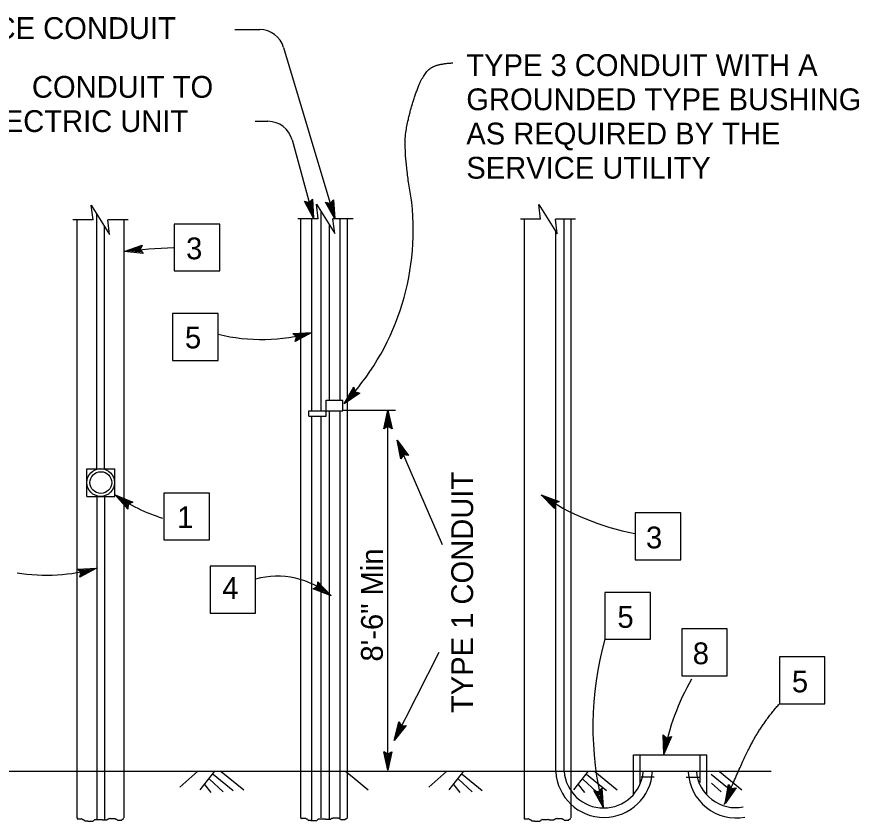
# Model space of a CAD drawing. Extents: x -894 to 866, y -472 to 714.
# Drawn here: x -242.9 to 27.7, y 113.1 to 371.4 of the extents above; entities that cross this region are included whole.
import ezdxf

# ---------------------------------------------------------------- set-up
doc = ezdxf.new("R2010")
doc.units = 0
doc.layers.add('es_CELL-anno', color=7, linetype='Continuous')
doc.layers.add('es_CELL-MISC-COMPONENTS', color=7, linetype='Continuous')

msp = doc.modelspace()

# ---------------------------------------------------------------- linework, layer by layer
at = {"layer": 'es_CELL-anno'}
for p, q in [((-172.91, 367.35), (-164.85, 367.35)), ((-157.18, 361.63), (-140.77, 306.54)), ((-166.31, 337.88), (-162.21, 337.88)), ((-154.49, 331.98), (-147.63, 306.76)), ((-147.63, 306.76), (-150.49, 312.2)), ((-150.49, 312.2), (-150.49, 312.2)), ((-150.49, 312.2), (-149, 311.78)), ((-148, 308.1), (-150.08, 312.07)), ((-148.36, 309.43), (-149.7, 311.99)), ((-148.72, 310.76), (-149.29, 311.85)), ((-149, 311.78), (-147.91, 312.9)), ((-148.77, 312.02), (-148.72, 310.76)), ((-148.49, 312.28), (-148.36, 309.43)), ((-148.2, 312.6), (-147.99, 308.09)), ((-147.91, 312.9), (-147.91, 312.9)), ((-147.91, 312.9), (-147.63, 306.76)), ((-140.77, 306.54), (-143.76, 311.91)), ((-143.76, 311.91), (-143.76, 311.91)), ((-143.76, 311.91), (-142.26, 311.52)), ((-141.17, 307.87), (-143.35, 311.79)), ((-141.56, 309.19), (-142.97, 311.72)), ((-141.95, 310.51), (-142.55, 311.59)), ((-142.26, 311.52), (-141.2, 312.67)), ((-142.04, 311.77), (-141.95, 310.51)), ((-141.76, 312.04), (-141.56, 309.19)), ((-141.48, 312.36), (-141.17, 307.86)), ((-141.2, 312.67), (-141.2, 312.67)), ((-141.2, 312.67), (-140.77, 306.54)), ((-147.63, 306.76), (-147.63, 306.76)), ((-140.77, 306.54), (-140.77, 306.54)), ((-208.46, 296.1), (-202.66, 298.12)), ((-207.08, 296.26), (-202.85, 297.74)), ((-202.66, 298.12), (-203.3, 296.71)), ((-202.66, 298.12), (-202.66, 298.12)), ((-202.34, 295.47), (-208.46, 296.1)), ((-208.46, 296.1), (-208.46, 296.1)), ((-202.6, 295.8), (-207.09, 296.26)), ((-205.72, 296.42), (-202.98, 297.37)), ((-202.88, 296.13), (-205.72, 296.42)), ((-204.34, 296.58), (-203.17, 296.99)), ((-203.09, 296.45), (-204.34, 296.58)), ((-203.3, 296.71), (-202.34, 295.47)), ((-202.34, 295.47), (-202.34, 295.47)), ((-154.21, 269.72), (-148.07, 270.06)), ((-153.07, 268.65), (-154.21, 269.72)), ((-154.21, 269.72), (-154.21, 269.72)), ((-153.9, 269.43), (-149.4, 269.69)), ((-153.58, 269.15), (-150.73, 269.31)), ((-148.07, 270.06), (-153.48, 267.15)), ((-153.48, 267.15), (-153.07, 268.65)), ((-149.4, 269.68), (-153.35, 267.56)), ((-153.31, 268.87), (-152.06, 268.94)), ((-150.73, 269.31), (-153.27, 267.94)), ((-152.06, 268.94), (-153.15, 268.35)), ((-148.07, 270.06), (-148.07, 270.06)), ((-153.48, 267.15), (-153.48, 267.15)), ((-137.78, 247.17), (-134.61, 252.44)), ((-136.82, 248.18), (-134.51, 252.02)), ((-134.61, 252.44), (-134.61, 252.44)), ((-134.61, 252.44), (-134.2, 250.94)), ((-132.67, 250.6), (-137.78, 247.17)), ((-133.08, 250.69), (-136.82, 248.17)), ((-135.87, 249.17), (-134.38, 251.65)), ((-133.5, 250.76), (-135.87, 249.17)), ((-134.92, 250.17), (-134.28, 251.23)), ((-133.88, 250.87), (-134.92, 250.17)), ((-134.2, 250.94), (-132.67, 250.6)), ((-132.67, 250.6), (-132.67, 250.6)), ((-137.78, 247.17), (-137.78, 247.17)), ((-137.99, 245.06), (-121.21, 245.06)), ((-125.03, 239.06), (-123.69, 245.06)), ((-124.67, 239.27), (-123.69, 243.68)), ((-123.69, 129.43), (-123.69, 245.06)), ((-123.69, 245.06), (-123.69, 245.06)), ((-123.69, 245.06), (-122.36, 239.06)), ((-123.68, 243.67), (-122.71, 239.29)), ((-124.31, 239.51), (-123.69, 242.29)), ((-123.96, 239.68), (-123.69, 240.91)), ((-123.69, 242.29), (-123.06, 239.47)), ((-123.69, 240.91), (-123.42, 239.7)), ((-123.69, 239.86), (-125.03, 239.06)), ((-125.03, 239.06), (-125.03, 239.06)), ((-122.36, 239.06), (-123.69, 239.86)), ((-122.36, 239.06), (-122.36, 239.06)), ((-106.1, 201.81), (-120.71, 235.51)), ((-119.55, 229.47), (-120.71, 235.51)), ((-120.71, 235.51), (-120.71, 235.51)), ((-120.71, 235.51), (-117.1, 230.53)), ((-119.55, 229.47), (-120.71, 235.51)), ((-120.71, 235.51), (-120.71, 235.51)), ((-120.71, 235.51), (-117.1, 230.53)), ((-119.31, 229.81), (-120.16, 234.25)), ((-119.31, 229.81), (-120.16, 234.25)), ((-120.15, 234.24), (-117.52, 230.61)), ((-120.15, 234.24), (-117.52, 230.61)), ((-119.07, 230.17), (-119.61, 232.98)), ((-119.61, 232.98), (-117.91, 230.63)), ((-119.07, 230.17), (-119.61, 232.98)), ((-119.61, 232.98), (-117.91, 230.63)), ((-118.64, 230.74), (-119.55, 229.47)), ((-118.64, 230.74), (-119.55, 229.47)), ((-118.82, 230.47), (-119.06, 231.71)), ((-119.06, 231.71), (-118.33, 230.71)), ((-118.82, 230.47), (-119.06, 231.71)), ((-119.06, 231.71), (-118.33, 230.71)), ((-117.1, 230.53), (-118.64, 230.74)), ((-117.1, 230.53), (-118.64, 230.74)), ((-117.1, 230.53), (-117.1, 230.53)), ((-117.1, 230.53), (-117.1, 230.53)), ((-119.55, 229.47), (-119.55, 229.47)), ((-119.55, 229.47), (-119.55, 229.47)), ((-207.2, 213.35), (-211.32, 217.91)), ((-211.32, 217.91), (-211.32, 217.91)), ((-211.32, 217.91), (-205.66, 215.53)), ((-207.17, 213.76), (-210.2, 217.11)), ((-210.18, 217.11), (-206.06, 215.37)), ((-70.14, 213.55), (-74.47, 217.91)), ((-74.47, 217.91), (-74.47, 217.91)), ((-74.47, 217.91), (-68.7, 215.8)), ((-70.13, 213.97), (-73.31, 217.17)), ((-73.3, 217.17), (-69.09, 215.62)), ((-207.16, 214.19), (-209.07, 216.31)), ((-209.07, 216.31), (-206.4, 215.19)), ((-207.1, 214.58), (-207.94, 215.51)), ((-207.94, 215.51), (-206.8, 215.03)), ((-207.08, 214.9), (-207.2, 213.35)), ((-205.66, 215.53), (-207.08, 214.9)), ((-205.66, 215.53), (-205.66, 215.53)), ((-70.13, 214.4), (-72.14, 216.42)), ((-72.14, 216.42), (-69.43, 215.43)), ((-70.09, 214.78), (-70.98, 215.68)), ((-70.98, 215.68), (-69.82, 215.25)), ((-70.09, 215.11), (-70.14, 213.55)), ((-68.7, 215.8), (-70.09, 215.11)), ((-68.7, 215.8), (-68.7, 215.8)), ((-207.2, 213.35), (-207.2, 213.35)), ((-70.14, 213.55), (-70.14, 213.55)), ((-223.42, 194), (-217.28, 194.35)), ((-222.29, 192.93), (-223.42, 194)), ((-223.42, 194), (-223.42, 194)), ((-223.12, 193.72), (-218.61, 193.97)), ((-222.79, 193.44), (-219.94, 193.6)), ((-217.28, 194.35), (-222.69, 191.44)), ((-222.69, 191.44), (-222.29, 192.93)), ((-218.62, 193.97), (-222.57, 191.85)), ((-222.53, 193.15), (-221.27, 193.22)), ((-219.94, 193.6), (-222.49, 192.23)), ((-221.27, 193.22), (-222.36, 192.64)), ((-217.28, 194.35), (-217.28, 194.35)), ((-222.69, 191.44), (-222.69, 191.44)), ((-146.26, 188.41), (-146.17, 189.96)), ((-146.19, 189.55), (-143.1, 186.26)), ((-146.17, 189.96), (-146.17, 189.96)), ((-146.17, 189.96), (-141.96, 185.48)), ((-147.67, 187.76), (-146.26, 188.41)), ((-141.96, 185.48), (-147.67, 187.76)), ((-147.67, 187.76), (-147.67, 187.76)), ((-143.11, 186.26), (-147.27, 187.92)), ((-144.24, 187.04), (-146.93, 188.11)), ((-145.39, 187.81), (-146.54, 188.27)), ((-146.25, 188.73), (-145.39, 187.81)), ((-146.2, 189.12), (-144.24, 187.04)), ((-141.96, 185.48), (-141.96, 185.48)), ((-107.37, 167.22), (-121.68, 139.03)), ((-121.68, 139.03), (-120.15, 144.99)), ((-117.77, 143.78), (-121.68, 139.03)), ((-121.06, 140.28), (-119.94, 144.61)), ((-118.19, 143.74), (-121.06, 140.26)), ((-120.43, 141.5), (-119.71, 144.3)), ((-118.61, 143.7), (-120.43, 141.5)), ((-120.15, 144.99), (-120.15, 144.99)), ((-120.15, 144.99), (-119.33, 143.67)), ((-119.8, 142.73), (-119.5, 143.93)), ((-119, 143.7), (-119.8, 142.73)), ((-119.33, 143.67), (-117.77, 143.78)), ((-117.77, 143.78), (-117.77, 143.78)), ((-35.08, 134.64), (-35.25, 140.78)), ((-35.25, 140.78), (-35.25, 140.78)), ((-35.25, 140.78), (-34.09, 139.74)), ((-121.68, 139.03), (-121.68, 139.03)), ((-32.62, 140.28), (-35.08, 134.64)), ((-34.82, 136.01), (-34.94, 140.48)), ((-33.01, 140.13), (-34.81, 135.99)), ((-34.55, 137.35), (-34.63, 140.24)), ((-33.41, 139.97), (-34.55, 137.35)), ((-34.29, 138.71), (-34.32, 139.94)), ((-33.79, 139.86), (-34.29, 138.71)), ((-34.09, 139.74), (-32.62, 140.28)), ((-32.62, 140.28), (-32.62, 140.28)), ((-35.08, 134.64), (-35.08, 134.64)), ((-15.36, 118.79), (-14.24, 124.83)), ((-14.24, 124.83), (-14.24, 124.83)), ((-14.24, 124.83), (-13.33, 123.58)), ((-54.55, 117.56), (-57.55, 122.92)), ((-57.55, 122.92), (-57.55, 122.92)), ((-57.55, 122.92), (-56.05, 122.53)), ((-54.95, 118.89), (-57.14, 122.8)), ((-55.34, 120.2), (-56.76, 122.73)), ((-55.74, 121.52), (-56.35, 122.6)), ((-56.05, 122.53), (-55, 123.69)), ((-55.83, 122.78), (-55.74, 121.52)), ((-55.55, 123.05), (-55.34, 120.2)), ((-55.28, 123.38), (-54.95, 118.88)), ((-55, 123.69), (-55, 123.69)), ((-55, 123.69), (-54.55, 117.56)), ((-11.78, 123.79), (-15.36, 118.79)), ((-14.82, 120.07), (-14, 124.48)), ((-12.19, 123.73), (-14.82, 120.06)), ((-14.28, 121.33), (-13.75, 124.18)), ((-12.61, 123.65), (-14.28, 121.33)), ((-13.74, 122.6), (-13.51, 123.82)), ((-13, 123.63), (-13.74, 122.6)), ((-13.33, 123.58), (-11.78, 123.79)), ((-11.78, 123.79), (-11.78, 123.79)), ((-54.55, 117.56), (-54.55, 117.56)), ((-15.36, 118.79), (-15.36, 118.79))]:
    msp.add_line(p, q, dxfattribs=at)
for points in [[(-192.31, 304.88), (-192.31, 289.83), (-177.68, 289.83), (-177.68, 304.88)], [(-192.88, 276.15), (-192.88, 261.09), (-178.25, 261.09), (-178.25, 276.15)], [(-195.66, 218.48), (-195.66, 203.43), (-181.04, 203.43), (-181.04, 218.48)], [(-44.24, 212.07), (-44.24, 197.01), (-29.61, 197.01), (-29.61, 212.07)], [(-180.81, 194.98), (-180.81, 179.92), (-166.18, 179.92), (-166.18, 194.98)], [(-53.97, 186.56), (-53.97, 171.51), (-39.35, 171.51), (-39.35, 186.56)], [(-29.28, 174.82), (-29.28, 159.77), (-14.65, 159.77), (-14.65, 174.82)], [(2.09, 165.84), (2.09, 150.79), (16.72, 150.79), (16.72, 165.84)], [(-122.37, 135.34), (-123.69, 129.43), (-125, 135.34), (-124.65, 135.13), (-123.69, 130.8), (-122.72, 135.13), (-123.07, 134.92), (-123.68, 132.15), (-124.3, 134.92), (-123.95, 134.71), (-123.68, 133.51), (-123.41, 134.71), (-123.69, 134.55), (-125, 135.34), (-123.69, 134.55)]]:
    msp.add_lwpolyline(points, close=True, dxfattribs=at)
for centre, radius, start, end in [((-164.85, 359.35), 8, 16.5869, 90), ((-162.21, 329.88), 8, 15.1973, 90), ((-196.58, 302.94), 81.05, 316.5118, 6.3119), ((-178.02, -12.54), 310.14, 92.6847, 95.6335), ((-164.26, 327.31), 59.5, 256.4766, 285.7935), ((-180.74, 261.04), 52.87, 234.6562, 253.0847), ((-29.59, 284.01), 79.9, 235.8237, 259.3413), ((-233.48, 251.6), 59.5, 260.9532, 285.7935), ((-159.2, 165.03), 26.74, 49.8624, 105.1482), ((41.69, 119.82), 78.18, 150.1598, 169.076)]:
    msp.add_arc(centre, radius, start, end, dxfattribs=at)
msp.add_ellipse((19.78, 143.47), major_axis=(0, 89.86), ratio=0.863801, start_param=1.253555, end_param=1.863362, dxfattribs=at)
for points in [[(-116.02, 311.85), (-118.97, 328.85), (-116.6, 341.54), (-112.7, 352.49), (-108.57, 356.38), (-102.8, 356.64)], [(-15.64, 118.4), (-9.85, 132.52), (-3.05, 144.94), (2.09, 150.79)]]:
    msp.add_open_spline(points, degree=2, dxfattribs=at)
at = {"layer": 'es_CELL-MISC-COMPONENTS'}
for p, q in [((-145.12, 244.85), (-145.12, 308.85)), ((-218.39, 306.22), (-224.89, 306.22)), ((-223.46, 129.11), (-223.46, 306.22)), ((-217.16, 226.33), (-217.16, 308.02)), ((-207.17, 306.22), (-213.67, 306.22)), ((-208.46, 129.11), (-208.46, 306.22)), ((-146.07, 306.6), (-152.57, 306.6)), ((-151.64, 129.11), (-151.64, 306.6)), ((-148.15, 244.98), (-148.15, 306.6)), ((-134.85, 306.6), (-141.35, 306.6)), ((-139.06, 248.21), (-139.06, 306.6)), ((-136.64, 129.11), (-136.64, 306.6)), ((-74.62, 306.44), (-81.11, 306.44)), ((-79.82, 128.86), (-79.82, 306.46)), ((-63.4, 306.44), (-69.89, 306.44)), ((-67.1, 129.11), (-67.1, 306.46)), ((-64.82, 129.52), (-64.82, 306.46)), ((-214.76, 226.27), (-214.76, 304.18)), ((-142.47, 248.27), (-142.47, 304.58)), ((-69.78, 129.11), (-69.78, 302.48)), ((-143.48, 248.27), (-138.15, 248.27)), ((-143.48, 243.12), (-143.48, 248.27)), ((-138.15, 244.91), (-138.15, 248.27)), ((-149.14, 244.91), (-138.15, 244.91)), ((-149.14, 243.12), (-149.14, 244.91)), ((-142.47, 129.11), (-142.47, 244.91)), ((-139.06, 129.11), (-139.06, 244.72)), ((-149.14, 243.12), (-143.48, 243.12)), ((-148.15, 129.11), (-148.15, 243.07)), ((-145.12, 129.11), (-145.12, 243)), ((-220.46, 217.37), (-220.46, 226.3)), ((-220.46, 226.3), (-211.46, 226.3)), ((-211.46, 217.37), (-211.46, 226.3)), ((-220.46, 217.37), (-211.46, 217.37)), ((-217.16, 217.37), (-217.16, 129.11)), ((-214.76, 217.37), (-214.76, 129.11)), ((-44.82, 134.36), (-21.21, 134.36)), ((-44.82, 128.97), (-44.82, 134.36)), ((-42.64, 128.97), (-42.64, 134.36)), ((-23.4, 129.19), (-23.4, 134.36)), ((-21.21, 129.08), (-21.21, 134.36)), ((-223.46, 114.18), (-223.46, 129.11)), ((-217.16, 129.11), (-217.16, 113.75)), ((-214.76, 129.11), (-214.76, 113.6)), ((-208.46, 114.18), (-208.46, 129.11)), ((-184.8, 129.13), (-190.51, 124.05)), ((-179.4, 129.09), (-184.1, 123.11)), ((-179.86, 128.19), (-173.42, 122.89)), ((-177.2, 129.06), (-170, 123.13)), ((-151.64, 114.11), (-151.64, 129.11)), ((-148.15, 113.16), (-148.15, 129.11)), ((-145.12, 114.11), (-145.12, 129.11)), ((-142.47, 113.65), (-142.47, 129.11)), ((-139.06, 114.11), (-139.06, 129.11)), ((-137.2, 129.06), (-135.19, 127.41)), ((-136.64, 114.11), (-136.64, 129.11)), ((-135.19, 127.41), (-130, 123.13)), ((-104.8, 129.13), (-110.51, 124.05)), ((-99.4, 129.09), (-104.1, 123.11)), ((-99.86, 128.19), (-93.42, 122.89)), ((-79.82, 114.11), (-79.82, 128.86)), ((-64.82, 114.11), (-64.82, 129.52)), ((-59.4, 129.09), (-64.1, 123.11)), ((-59.86, 128.19), (-53.42, 122.89)), ((-57.2, 129.06), (-50, 123.13)), ((-44.82, 121.53), (-44.82, 128.97)), ((-42.64, 125.25), (-42.64, 128.97)), ((-42.32, 127.33), (-38.16, 127.33)), ((-27.88, 127.22), (-23.73, 127.22)), ((-23.4, 125.47), (-23.4, 129.19)), ((-21.21, 121.64), (-21.21, 129.08)), ((-19.86, 128.19), (-13.42, 122.89)), ((-17.2, 129.06), (-10, 123.13)), ((-182.6, 124.82), (-180.54, 122.29)), ((-181.04, 126.54), (-176.64, 122.54)), ((-102.6, 124.82), (-100.54, 122.29)), ((-101.04, 126.54), (-96.64, 122.54)), ((-62.6, 124.82), (-60.54, 122.29)), ((-61.04, 126.54), (-56.64, 122.54)), ((-19.7, 125.33), (-16.64, 122.54))]:
    msp.add_line(p, q, dxfattribs=at)
for points in [[(-146.07, 306.6), (-146.66, 311.32), (-140.76, 301.87), (-141.35, 306.6)], [(-218.39, 306.22), (-218.98, 310.94), (-213.08, 301.49), (-213.67, 306.22)], [(-74.62, 306.44), (-75.21, 311.17), (-69.3, 301.72), (-69.89, 306.44)], [(-790.5, 129.11), (-41.52, 129.11)], [(-42.42, 129.11), (-0.51, 129.11)]]:
    msp.add_lwpolyline(points, dxfattribs=at)
for centre, radius in [((-215.95, 221.86), 4.46), ((-215.9, 221.83), 3.49)]:
    msp.add_circle(centre, radius, dxfattribs=at)
for centre, radius, start, end in [((-54.23, 129.85), 15.54, 183.1202, 357.1873), ((-54.36, 130.05), 12.74, 184.3024, 355.1587), ((-11.7, 129.63), 15.54, 182.8127, 280.1284), ((-11.9, 130.16), 12.74, 184.8413, 280.8033)]:
    msp.add_arc(centre, radius, start, end, dxfattribs=at)
for points in [[(-223.4, 114.11), (-223.51, 113.87), (-223.07, 113.87), (-222.85, 113.87), (-222.63, 113.87), (-222.41, 113.87), (-222.19, 113.87), (-221.97, 113.87), (-221.76, 113.65), (-221.54, 113.65), (-221.21, 113.32), (-220.99, 113.21), (-220.77, 113.21), (-220.55, 113.21), (-220.33, 113.21), (-220.12, 113.1), (-219.9, 113.1), (-219.68, 113.1), (-219.46, 113.1), (-219.24, 113.1), (-218.91, 113.1), (-218.69, 113.1), (-218.48, 113.1), (-218.26, 113.21), (-218.04, 113.43), (-217.82, 113.65), (-217.6, 113.65), (-217.27, 113.65), (-217.05, 113.65), (-216.84, 113.65), (-216.62, 113.65), (-216.29, 113.65), (-215.96, 113.65), (-215.63, 113.65), (-215.41, 113.54), (-215.2, 113.54), (-214.98, 113.54), (-214.65, 113.54), (-214.43, 113.54), (-214.21, 113.54), (-213.99, 113.54), (-213.77, 113.65), (-213.56, 113.87), (-213.34, 113.87), (-213.12, 113.98), (-212.9, 113.98), (-212.68, 113.98), (-212.35, 113.98), (-212.13, 113.98), (-211.92, 113.98), (-211.7, 113.98), (-211.48, 113.98), (-211.26, 113.87), (-211.04, 113.76), (-210.82, 113.65), (-210.6, 113.43), (-210.27, 113.43), (-210.06, 113.43), (-209.84, 113.43), (-209.62, 113.43), (-209.4, 113.43), (-209.18, 113.43), (-209.07, 113.65), (-208.85, 113.76), (-208.63, 113.87), (-208.53, 113.98)], [(-151.59, 114.26), (-151.69, 114.02), (-151.26, 114.02), (-151.04, 114.02), (-150.82, 114.02), (-150.6, 114.02), (-150.38, 114.02), (-150.16, 114.02), (-149.94, 113.8), (-149.72, 113.8), (-149.4, 113.47), (-149.18, 113.36), (-148.96, 113.36), (-148.74, 113.36), (-148.52, 113.36), (-148.3, 113.25), (-148.08, 113.25), (-147.87, 113.25), (-147.65, 113.25), (-147.43, 113.25), (-147.1, 113.25), (-146.88, 113.25), (-146.66, 113.25), (-146.44, 113.36), (-146.23, 113.58), (-146.01, 113.8), (-145.79, 113.8), (-145.46, 113.8), (-145.24, 113.8), (-145.02, 113.8), (-144.8, 113.8), (-144.48, 113.8), (-144.15, 113.8), (-143.82, 113.8), (-143.6, 113.69), (-143.38, 113.69), (-143.16, 113.69), (-142.84, 113.69), (-142.62, 113.69), (-142.4, 113.69), (-142.18, 113.69), (-141.96, 113.8), (-141.74, 114.02), (-141.52, 114.02), (-141.3, 114.13), (-141.09, 114.13), (-140.87, 114.13), (-140.54, 114.13), (-140.32, 114.13), (-140.1, 114.13), (-139.88, 114.13), (-139.66, 114.13), (-139.45, 114.02), (-139.23, 113.91), (-139.01, 113.8), (-138.79, 113.58), (-138.46, 113.58), (-138.24, 113.58), (-138.02, 113.58), (-137.81, 113.58), (-137.59, 113.58), (-137.37, 113.58), (-137.26, 113.8), (-137.04, 113.91), (-136.82, 114.02), (-136.71, 114.13)], [(-79.82, 114.11), (-79.93, 113.87), (-79.49, 113.87), (-79.28, 113.87), (-79.06, 113.87), (-78.84, 113.87), (-78.62, 113.87), (-78.4, 113.87), (-78.18, 113.66), (-77.96, 113.66), (-77.64, 113.33), (-77.42, 113.22), (-77.2, 113.22), (-76.98, 113.22), (-76.76, 113.22), (-76.54, 113.11), (-76.32, 113.11), (-76.1, 113.11), (-75.89, 113.11), (-75.67, 113.11), (-75.34, 113.11), (-75.12, 113.11), (-74.9, 113.11), (-74.68, 113.22), (-74.46, 113.44), (-74.25, 113.66), (-74.03, 113.66), (-73.7, 113.66), (-73.48, 113.66), (-73.26, 113.66), (-73.04, 113.66), (-72.71, 113.66), (-72.39, 113.66), (-72.06, 113.66), (-71.84, 113.55), (-71.62, 113.55), (-71.4, 113.55), (-71.07, 113.55), (-70.86, 113.55), (-70.64, 113.55), (-70.42, 113.55), (-70.2, 113.66), (-69.98, 113.87), (-69.76, 113.87), (-69.54, 113.98), (-69.32, 113.98), (-69.11, 113.98), (-68.78, 113.98), (-68.56, 113.98), (-68.34, 113.98), (-68.12, 113.98), (-67.9, 113.98), (-67.68, 113.87), (-67.47, 113.76), (-67.25, 113.66), (-67.03, 113.44), (-66.7, 113.44), (-66.48, 113.44), (-66.26, 113.44), (-66.04, 113.44), (-65.83, 113.44), (-65.61, 113.44), (-65.5, 113.66), (-65.28, 113.76), (-65.06, 113.87), (-64.95, 113.98)]]:
    msp.add_spline(points, degree=3, dxfattribs=at)

# ---------------------------------------------------------------- texts
at = {"layer": 'es_CELL-anno'}
for s, p in [('SERVICE CONDUIT', (-278.14, 364.34)), ('TYPE 3 CONDUIT WITH A', (-98.49, 352.45)), ('CONDUIT TO', (-238.05, 345.45)), ('GROUNDED TYPE BUSHING', (-98.49, 341.45)), ('PHOTOELECTRIC UNIT', (-291.82, 334.45)), ('AS REQUIRED BY THE', (-98.49, 330.45)), ('SERVICE UTILITY', (-98.49, 319.46)), ('3', (-188.52, 293.57)), ('5', (-188.88, 264.95)), ('1', (-191.41, 207.2)), ('3', (-40.77, 200.7)), ('4', (-176.89, 184.47)), ('5', (-49.95, 175.18)), ('8', (-25.74, 163.49)), ('5', (6.11, 154.46))]:
    msp.add_text(s, height=7, dxfattribs=at).set_placement(p)
for s, p in [('TYPE 1 CONDUIT', (-96.31, 147.81)), ('8\'-6" Min', (-125.31, 164.36))]:
    msp.add_text(s, height=7, rotation=90, dxfattribs=at).set_placement(p)

doc.saveas('drawing.dxf')
